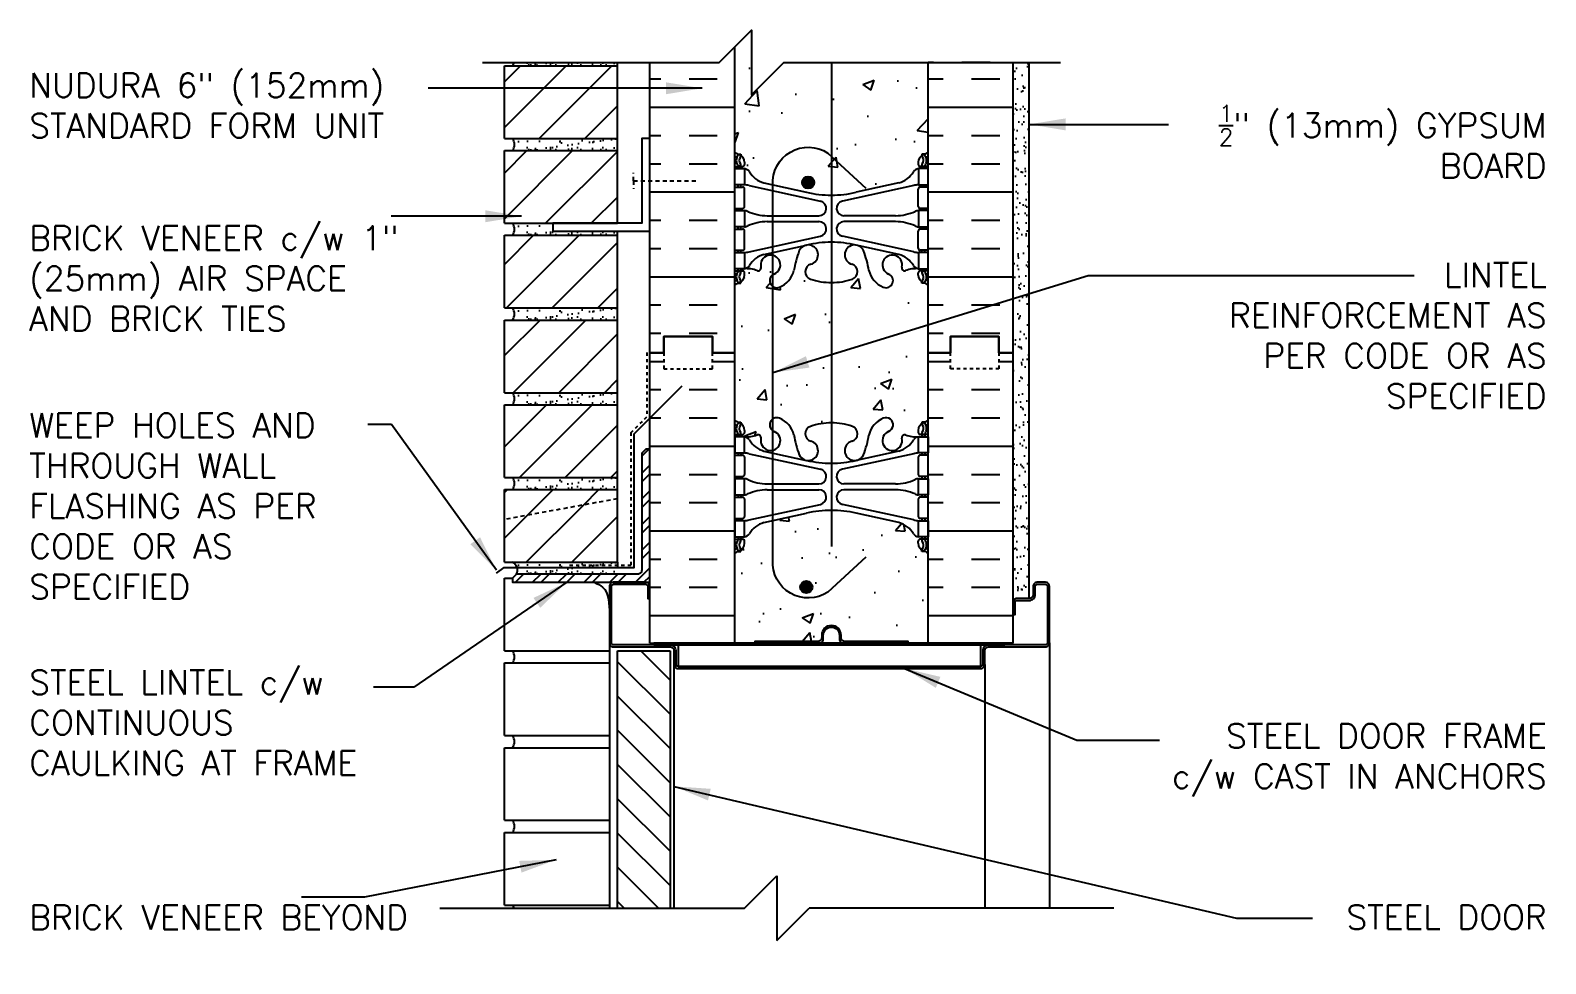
# Model space of a CAD drawing. Header units: inches. Extents: x 102.1 to 149, y 119.8 to 196.6.
# Drawn here: x 102.1 to 149.03, y 167.72 to 196.64 of the extents above; entities that cross this region are included whole.
import ezdxf

# ---------------------------------------------------------------- set-up
doc = ezdxf.new("R2010")
doc.units = ezdxf.units.IN
doc.header["$LTSCALE"] = 0.5
doc.header["$MEASUREMENT"] = 0
doc.linetypes.add('DASHED2', pattern=[0.375, 0.25, -0.125])
doc.linetypes.add('HIDDEN2', pattern=[0.1875, 0.125, -0.0625])
for name, color, linetype in [('HATCH', 12, 'Continuous'), ('Hidden2', 12, 'HIDDEN2'), ('LINE18', 9, 'Continuous'), ('line25', 2, 'Continuous'), ('LINE50', 5, 'Continuous'), ('LINE65', 3, 'Continuous'), ('LINE9', 9, 'Continuous'), ('TEXT', 4, 'Continuous'), ('Web_Edge', 9, 'Continuous')]:
    doc.layers.add(name, color=color, linetype=linetype)
doc.styles.add('DIM', font='romans.shx', dxfattribs={"width": 0.7})
doc.styles.add('ROMANS', font='romans.shx', dxfattribs={"height": 0.75})
doc.dimstyles.new('ext_12', dxfattribs={"dimscale": 12, "dimtxt": 0.09375, "dimasz": 0.09375, "dimexe": 0.09375, "dimexo": 0.0625, "dimgap": 0.0625, "dimtad": 1, "dimdec": 1, "dimzin": 3, "dimdsep": 46, "dimlunit": 4, "dimtxsty": 'DIM', "dimcen": 0.09, "dimdle": 0.09375, "dimclrt": 4, "dimadec": 0, "dimazin": 0, "dimtfac": 1, "dimtdec": 1, "dimtmove": 2, "dimatfit": 3, "dimfxl": 1, "dimfrac": 2, "dimtolj": 1, "dimtzin": 0, "dimarcsym": 0})
pattern_1 = [(45, (0, 1.8875), (-0.707107, 0.707107), [])]

msp = doc.modelspace()

# ---------------------------------------------------------------- hatches: boundary and pattern name
at = {"layer": 'HATCH'}
h = msp.add_hatch(dxfattribs=at)
h.set_pattern_fill('AR-CONC', color=256, scale=0.5)
h.paths.add_polyline_path([(129.911, 195.636), (125.439, 195.636), (124.439, 194.636), (124.439, 196.636), (123.911, 196.108), (123.911, 192.864, 0.064398), (124.021, 192.798), (124.111, 192.798), (124.111, 192.756, -0.249069), (124.221, 192.549), (124.221, 192.481, -0.414214), (124.159, 192.419), (124.111, 192.419), (124.111, 192.349), (124.216, 192.349, -0.188973), (124.372, 192.254, 0.196323), (124.821, 191.908), (126.143, 191.617, 0.057795), (126.911, 191.528, 0.057795), (127.68, 191.617), (129.001, 191.908, 0.196323), (129.451, 192.254, -0.188973), (129.606, 192.349), (129.711, 192.349), (129.711, 192.419), (129.664, 192.419, -0.414214), (129.601, 192.481), (129.601, 192.549, -0.249069), (129.711, 192.756), (129.711, 192.798), (129.801, 192.798, 0.064398), (129.911, 192.864)])
h.paths.add_polyline_path([(129.911, 186.645), (129.911, 188.734, 0.064398), (129.801, 188.8), (129.711, 188.8), (129.711, 188.842, -0.249069), (129.601, 189.049), (129.601, 189.116, -0.414214), (129.664, 189.179), (129.711, 189.179), (129.711, 189.249), (129.606, 189.249, 0.10046), (129.213, 189.192, -0.601435), (129.093, 189.297, 2.182095), (128.683, 189.084, -1), (128.52, 188.675, -0.24438), (128.071, 189.196, 0.053157), (127.905, 189.81, 0.223253), (127.705, 189.975), (127.685, 189.979, 0.955472), (127.547, 189.386, -0.735593), (127.56, 188.928, -0.082755), (126.911, 188.82, -0.082755), (126.263, 188.928, -0.735593), (126.276, 189.386, 0.955472), (126.137, 189.979), (126.118, 189.975, 0.223253), (125.917, 189.81, 0.053157), (125.752, 189.196, -0.24438), (125.303, 188.675, -1), (125.14, 189.084, 2.182095), (124.73, 189.297, -0.601435), (124.61, 189.192, 0.10046), (124.216, 189.249), (124.111, 189.249), (124.111, 189.179), (124.159, 189.179, -0.414214), (124.221, 189.116), (124.221, 189.049, -0.249069), (124.111, 188.842), (124.111, 188.8), (124.021, 188.8, 0.064398), (123.911, 188.734), (123.911, 186.645), (123.911, 184.556, 0.064398), (124.021, 184.49), (124.111, 184.49), (124.111, 184.448, -0.249069), (124.221, 184.241), (124.221, 184.174, -0.414214), (124.159, 184.111), (124.111, 184.111), (124.111, 184.041), (124.216, 184.041, 0.10046), (124.61, 184.098, -0.601435), (124.73, 183.994, 2.182095), (125.14, 184.206, -1), (125.303, 184.615, -0.24438), (125.752, 184.094, 0.053157), (125.917, 183.48, 0.223253), (126.118, 183.315), (126.137, 183.311, 0.955472), (126.276, 183.904, -0.735593), (126.263, 184.363, -0.082755), (126.911, 184.471, -0.082755), (127.56, 184.363, -0.735593), (127.547, 183.904, 0.955472), (127.685, 183.311), (127.705, 183.315, 0.223253), (127.905, 183.48, 0.053157), (128.071, 184.094, -0.24438), (128.52, 184.615, -1), (128.683, 184.206, 2.182095), (129.093, 183.994, -0.601435), (129.213, 184.098, 0.10046), (129.606, 184.041), (129.711, 184.041), (129.711, 184.111), (129.664, 184.111, -0.414214), (129.601, 184.174), (129.601, 184.241, -0.249069), (129.711, 184.448), (129.711, 184.49), (129.801, 184.49, 0.064398), (129.911, 184.556)])
h.paths.add_polyline_path([(129.911, 180.426, 0.064398), (129.801, 180.492), (129.711, 180.492), (129.711, 180.534, -0.249069), (129.601, 180.741), (129.601, 180.809, -0.414214), (129.664, 180.871), (129.711, 180.871), (129.711, 180.941), (129.606, 180.941, -0.188973), (129.451, 181.036, 0.196323), (129.001, 181.382), (127.68, 181.673, 0.057795), (126.911, 181.762, 0.057795), (126.143, 181.673), (124.821, 181.382, 0.196323), (124.372, 181.036, -0.188973), (124.216, 180.941), (124.111, 180.941), (124.111, 180.871), (124.159, 180.871, -0.414214), (124.221, 180.809), (124.221, 180.741, -0.249069), (124.111, 180.534), (124.111, 180.492), (124.021, 180.492, 0.064398), (123.911, 180.426), (123.911, 177.645), (124.536, 177.645), (124.536, 177.695), (126.486, 177.695, 0.414214), (126.611, 177.82), (126.611, 177.895, -1), (127.211, 177.895), (127.211, 177.82, 0.414214), (127.336, 177.695), (129.286, 177.695), (129.286, 177.645), (129.911, 177.645)])
h.paths.add_polyline_path([(129.687, 157.057), (129.787, 157.057), (129.787, 157.087, -0.414214), (129.837, 157.137), (129.963, 157.137), (130.012, 157.287, -0.6), (130.112, 157.287), (130.187, 157.057), (130.187, 157.786), (124.187, 157.786), (124.187, 157.057), (124.262, 157.287, -0.6), (124.362, 157.287), (124.411, 157.137), (124.537, 157.137, -0.414214), (124.587, 157.087), (124.587, 157.057), (124.687, 157.057), (124.687, 156.129), (127.578, 155.613, -0.15676), (128.391, 155.187, -0.196061), (128.796, 155.578, -1), (128.959, 155.169, 2.127293), (129.372, 154.945, -0.31131), (129.428, 155.075, 0.258958), (129.687, 155.542)])
h.paths.add_polyline_path([(132.187, 157.286), (130.875, 157.286), (130.875, 157.786), (130.187, 157.786), (130.187, 147.786), (130.687, 147.786), (132.187, 155.714)])
h.paths.add_polyline_path([(142.234, 156.786), (142.234, 157.786), (132.812, 157.786), (132.812, 153.785), (142.234, 153.786), (142.234, 154.786), (143.234, 155.786), (141.234, 155.786)])
h.paths.add_polyline_path([(127.578, 155.613), (124.687, 156.129), (124.687, 155.542, 0.258958), (124.946, 155.075, -0.31131), (125.003, 154.945, 2.127293), (125.416, 155.169, -1), (125.579, 155.578, -0.325306), (126.046, 154.836, 0.10488), (126.218, 154.024, 1.422913), (126.552, 154.491, -0.735593), (126.539, 154.949, -0.082755), (127.187, 155.057, -0.082755), (127.836, 154.949, -0.735593), (127.823, 154.491, 1.422913), (128.157, 154.024, 0.10488), (128.329, 154.836, -0.121497), (128.391, 155.187, 0.15676)])
h.paths.add_polyline_path([(124.187, 155.657), (124.187, 156.218), (122.187, 156.575), (122.187, 155.714), (123.687, 147.786), (124.187, 147.786)])
h.paths.add_polyline_path([(124.187, 157.057), (124.187, 157.786), (123.5, 157.786), (123.5, 157.286), (122.187, 157.286), (122.187, 156.575), (124.187, 156.218)])
h.paths.add_polyline_path([(121.062, 156.776), (120.07, 156.953, 0.873175), (119.333, 155.088), (121.062, 154.624)], flags=17)
h.paths.add_polyline_path([(120.07, 156.953), (121.062, 156.776), (121.062, 157.786), (119.062, 157.786), (118.953, 157.786), (117.062, 157.786), (117.062, 152.786, 0.050065), (117.162, 151.792), (121.062, 151.92), (121.062, 154.624), (119.333, 155.088, -0.873175)])
h.paths.add_polyline_path([(117.062, 157.786), (116.875, 157.786), (112.141, 157.63), (112.141, 156.026), (111.141, 155.026), (113.141, 155.026), (112.141, 154.026), (112.141, 151.627), (117.162, 151.792, -0.050065), (117.062, 152.786)])
h.paths.add_polyline_path([(127.072, 152.123, 0.413582), (126.697, 152.497), (125.312, 152.497, 0.414214), (124.687, 151.872), (124.687, 151.345, 0.549071), (125.221, 151.006), (126.234, 151.479, -0.053094), (126.684, 151.635, 0.350119)])
h.paths.add_polyline_path([(126.684, 153.54, -0.053094), (126.234, 153.695), (125.221, 154.168, 0.549071), (124.687, 153.829), (124.687, 153.302, 0.414214), (125.312, 152.677), (126.697, 152.677, 0.085652), (126.823, 152.699, 0.316711), (127.072, 153.051, 0.350119)])
h.paths.add_polyline_path([(128.822, 154.013), (128.141, 153.695, -0.053094), (127.69, 153.54, 0.350119), (127.302, 153.051, 0.413582), (127.677, 152.677), (128.822, 152.677)])
h.paths.add_polyline_path([(129.687, 153.829, 0.549071), (129.153, 154.168), (128.822, 154.013), (128.822, 152.677), (129.062, 152.677, 0.414214), (129.687, 153.302)])
h.paths.add_polyline_path([(129.062, 152.497), (128.822, 152.497), (128.822, 151.161), (129.153, 151.006, 0.549071), (129.687, 151.345), (129.687, 151.872, 0.414214)])
h.paths.add_polyline_path([(128.822, 152.497), (127.677, 152.497, 0.413582), (127.302, 152.123, 0.350119), (127.69, 151.635, -0.053094), (128.141, 151.479), (128.822, 151.161)])
h.paths.add_polyline_path([(128.141, 151.281, 0.093369), (127.334, 151.488, 0.016332), (127.187, 151.493, 0.109869), (126.234, 151.281), (124.975, 150.692, 0.291097), (124.687, 150.239), (124.687, 149.098), (124.807, 148.898), (124.807, 148.786), (124.807, 148.673), (124.687, 148.473), (124.687, 147.333, 0.291097), (124.975, 146.88), (126.234, 146.291, 0.109869), (127.187, 146.079, 0.109869), (128.141, 146.291), (129.399, 146.88, 0.291097), (129.687, 147.333), (129.687, 148.473), (129.567, 148.673), (129.567, 148.786), (129.567, 148.898), (129.687, 149.098), (129.687, 150.239, 0.291097), (129.399, 150.692)])
h.paths.add_polyline_path([(127.072, 145.449, 0.350119), (126.684, 145.937, -0.053094), (126.234, 146.092), (125.221, 146.566, 0.549071), (124.687, 146.226), (124.687, 145.7, 0.414214), (125.312, 145.075), (126.697, 145.075, 0.413582)])
h.paths.add_polyline_path([(127.072, 144.52, 0.413582), (126.697, 144.895), (125.312, 144.895, 0.414214), (124.687, 144.27), (124.687, 143.743, 0.549071), (125.221, 143.403), (126.234, 143.877, -0.053094), (126.684, 144.032, 0.350119)])
h.paths.add_polyline_path([(129.062, 144.895), (127.677, 144.895, 0.413582), (127.302, 144.52, 0.350119), (127.69, 144.032, -0.053094), (128.141, 143.877), (129.153, 143.403, 0.549071), (129.687, 143.743), (129.687, 144.27, 0.414214)])
h.paths.add_polyline_path([(129.687, 145.7), (129.687, 146.226, 0.549071), (129.153, 146.566), (128.141, 146.092, -0.053094), (127.69, 145.937, 0.350119), (127.302, 145.449, 0.413582), (127.677, 145.075), (129.062, 145.075, 0.414214)])
h.paths.add_polyline_path([(130.012, 140.285), (129.963, 140.435), (129.837, 140.435, -0.414214), (129.787, 140.485), (129.787, 140.515), (129.687, 140.515), (129.687, 142.03, 0.258958), (129.428, 142.497, -0.31131), (129.372, 142.627, 2.127293), (128.959, 142.402, -1), (128.796, 141.994, -0.325306), (128.329, 142.736, 0.10488), (128.157, 143.548, 1.422913), (127.823, 143.081, -0.735593), (127.836, 142.623, -0.082755), (127.187, 142.515, -0.082755), (126.539, 142.623, -0.735593), (126.552, 143.081, 1.422913), (126.218, 143.548, 0.10488), (126.046, 142.736, -0.325306), (125.579, 141.994, -1), (125.416, 142.402, 2.127293), (125.003, 142.627, -0.31131), (124.946, 142.497, 0.258958), (124.687, 142.03), (124.687, 140.515), (124.587, 140.515), (124.587, 140.485, -0.414214), (124.537, 140.435), (124.411, 140.435), (124.362, 140.285, -0.6), (124.262, 140.285), (124.187, 140.515), (124.187, 139.786), (124.187, 137.697, 0.064398), (124.297, 137.631), (124.387, 137.631), (124.387, 137.589, -0.249069), (124.497, 137.382), (124.497, 137.314, -0.414214), (124.435, 137.252), (124.387, 137.252), (124.387, 137.182), (124.492, 137.182, 0.10046), (124.886, 137.239, -0.601435), (125.006, 137.134, 2.182095), (125.416, 137.347, -1), (125.579, 137.756, -0.24438), (126.027, 137.235, 0.053157), (126.193, 136.621, 0.223253), (126.394, 136.456), (126.413, 136.452, 0.955472), (126.552, 137.045, -0.735593), (126.539, 137.503, -0.082755), (127.187, 137.611, -0.082755), (127.836, 137.503, -0.735593), (127.823, 137.045, 0.955472), (127.961, 136.452), (127.981, 136.456, 0.223253), (128.181, 136.621, 0.053157), (128.347, 137.235, -0.24438), (128.796, 137.756, -1), (128.959, 137.347, 2.182095), (129.369, 137.134, -0.601435), (129.489, 137.239, 0.10046), (129.882, 137.182), (129.987, 137.182), (129.987, 137.252), (129.94, 137.252, -0.414214), (129.877, 137.314), (129.877, 137.382, -0.249069), (129.987, 137.589), (129.987, 137.631), (130.077, 137.631, 0.064398), (130.187, 137.697), (130.187, 139.786), (130.187, 140.515), (130.112, 140.285, -0.6)])
h.paths.add_polyline_path([(129.877, 133.949, -0.414214), (129.94, 134.012), (129.987, 134.012), (129.987, 134.082), (129.882, 134.082, -0.188973), (129.726, 134.177, 0.196323), (129.277, 134.523), (127.955, 134.814, 0.057795), (127.187, 134.903, 0.057795), (126.419, 134.814), (125.097, 134.523, 0.196323), (124.648, 134.177, -0.188973), (124.492, 134.082), (124.387, 134.082), (124.387, 134.012), (124.435, 134.012, -0.414214), (124.497, 133.949), (124.497, 133.882, -0.249069), (124.387, 133.675), (124.387, 133.633), (124.297, 133.633, 0.064398), (124.187, 133.567), (124.187, 132.041), (126.187, 132.041), (127.187, 133.041), (127.187, 131.041), (127.766, 131.62), (128.187, 132.041), (130.187, 132.041), (130.187, 133.567, 0.064398), (130.077, 133.633), (129.987, 133.633), (129.987, 133.675, -0.249069), (129.877, 133.882)])
h = msp.add_hatch(dxfattribs=at)
h.set_pattern_fill('INSUL', color=256, scale=7, style=0)
h.paths.add_polyline_path([(123.911, 196.108), (123.439, 195.636), (121.286, 195.636), (121.286, 186.645), (121.724, 186.645), (121.724, 187.145), (123.224, 187.145), (123.224, 186.645), (123.911, 186.645)])
h.paths.add_polyline_path([(132.536, 195.636), (129.911, 195.636), (129.911, 186.645), (130.599, 186.645), (130.599, 187.145), (132.099, 187.145), (132.099, 186.645), (132.536, 186.645)])
h = msp.add_hatch(dxfattribs=at)
h.set_pattern_fill('ANSI31', color=256, scale=8, style=0)
h.set_pattern_definition(pattern_1)
h.paths.add_polyline_path([(120.286, 193.283), (120.286, 195.533), (116.786, 195.533), (116.786, 193.283)])
h = msp.add_hatch(dxfattribs=at)
h.set_pattern_fill('AR-SAND', color=256, scale=0.25, style=0)
h.set_pattern_definition([(37.5, (-1e-14, 15.0125), (-0.01574834, 0.48170594), [0, -0.38, 0, -0.425, 0, -0.40625]), (7.5, (-1e-14, 15.0125), (0.4424442, 0.7055365), [0, -0.205, 0, -0.3425, 0, -0.13125]), (327.5, (-0.3075, 15.0125), (0.7785355, 0.0014148), [0, -0.125, 0, -0.45, 0, -0.5875]), (317.5, (-0.3075, 15.0125), (0.7515317, 0.2194189), [0, -0.0625, 0, -0.295, 0, -0.3375])])
edge = h.paths.add_edge_path()
edge.add_line((120.286, 195.636), (117.085, 195.636))
edge.add_arc((116.772, 195.72), 0.324, 324.6944, 344.9002, ccw=False)
edge.add_line((117.036, 195.533), (120.286, 195.533))
edge.add_line((120.286, 195.533), (120.286, 195.636))
h = msp.add_hatch(dxfattribs=at)
h.set_pattern_fill('AR-SAND', color=256, scale=0.25, style=0)
h.paths.add_polyline_path([(133.036, 191.29), (132.536, 191.007), (132.536, 186.645), (132.536, 178.908, -0.414214), (132.661, 179.033), (133.036, 179.033)])
h.paths.add_polyline_path([(133.036, 191.9), (132.536, 191.9), (132.536, 191.007), (133.036, 191.29)])
h.paths.add_polyline_path([(133.036, 195.636), (132.536, 195.636), (132.536, 191.9), (133.036, 191.9)])
h = msp.add_hatch(dxfattribs=at)
h.set_pattern_fill('ANSI31', color=256, scale=8, style=0)
h.set_pattern_definition(pattern_1)
h.paths.add_polyline_path([(116.786, 190.658), (120.286, 190.658), (120.286, 192.908), (116.786, 192.908)])
h = msp.add_hatch(dxfattribs=at)
h.set_pattern_fill('AR-SAND', color=256, scale=0.25, style=0)
h.set_pattern_definition([(37.5, (-1e-14, 12.3875), (-0.01574834, 0.48170594), [0, -0.38, 0, -0.425, 0, -0.40625]), (7.5, (-1e-14, 12.3875), (0.4424442, 0.7055365), [0, -0.205, 0, -0.3425, 0, -0.13125]), (327.5, (-0.3075, 12.3875), (0.7785355, 0.0014148), [0, -0.125, 0, -0.45, 0, -0.5875]), (317.5, (-0.3075, 12.3875), (0.7515317, 0.2194189), [0, -0.0625, 0, -0.295, 0, -0.3375])])
h.paths.add_polyline_path([(120.286, 193.283), (117.036, 193.283, -0.318233), (117.036, 192.908), (120.286, 192.908)])
h = msp.add_hatch(dxfattribs=at)
h.set_pattern_fill('AR-SAND', color=256, scale=0.25, style=0)
h.set_pattern_definition([(37.5, (-1e-14, 9.7625), (-0.01574834, 0.48170594), [0, -0.38, 0, -0.425, 0, -0.40625]), (7.5, (-1e-14, 9.7625), (0.4424442, 0.7055365), [0, -0.205, 0, -0.3425, 0, -0.13125]), (327.5, (-0.3075, 9.7625), (0.7785355, 0.0014148), [0, -0.125, 0, -0.45, 0, -0.5875]), (317.5, (-0.3075, 9.7625), (0.7515317, 0.2194189), [0, -0.0625, 0, -0.295, 0, -0.3375])])
edge = h.paths.add_edge_path()
edge.add_line((120.286, 190.408), (118.286, 190.408))
edge.add_line((118.286, 190.408), (118.286, 190.658))
edge.add_line((118.286, 190.658), (117.036, 190.658))
edge.add_arc((116.772, 190.47), 0.324, -35.3056, 35.3056, ccw=False)
edge.add_line((117.036, 190.283), (120.286, 190.283))
edge.add_line((120.286, 190.283), (120.286, 190.408))
h = msp.add_hatch(dxfattribs=at)
h.set_pattern_fill('ANSI31', color=256, scale=8, style=0)
h.set_pattern_definition(pattern_1)
h.paths.add_polyline_path([(120.286, 188.033), (120.286, 190.283), (116.786, 190.283), (116.786, 188.033)])
h = msp.add_hatch(dxfattribs=at)
h.set_pattern_fill('AR-SAND', color=256, scale=0.25, style=0)
h.set_pattern_definition([(37.5, (-1e-14, 7.1375), (-0.01574834, 0.48170594), [0, -0.38, 0, -0.425, 0, -0.40625]), (7.5, (-1e-14, 7.1375), (0.4424442, 0.7055365), [0, -0.205, 0, -0.3425, 0, -0.13125]), (327.5, (-0.3075, 7.1375), (0.7785355, 0.0014148), [0, -0.125, 0, -0.45, 0, -0.5875]), (317.5, (-0.3075, 7.1375), (0.7515317, 0.2194189), [0, -0.0625, 0, -0.295, 0, -0.3375])])
h.paths.add_polyline_path([(120.286, 188.033), (117.036, 188.033, -0.318233), (117.036, 187.658), (120.286, 187.658)])
h = msp.add_hatch(dxfattribs=at)
h.set_pattern_fill('ANSI31', color=256, scale=8, style=0)
h.set_pattern_definition(pattern_1)
h.paths.add_polyline_path([(120.286, 185.408), (120.286, 187.658), (116.786, 187.658), (116.786, 185.408)])
h = msp.add_hatch(dxfattribs=at)
h.set_pattern_fill('INSUL', color=256, scale=7, style=0)
h.paths.add_polyline_path([(123.911, 186.645), (123.224, 186.645), (123.224, 186.145), (121.724, 186.145), (121.724, 186.645), (121.286, 186.645), (121.286, 177.645), (123.911, 177.645)])
h.paths.add_polyline_path([(132.536, 186.645), (132.099, 186.645), (132.099, 186.145), (130.599, 186.145), (130.599, 186.645), (129.911, 186.645), (129.911, 177.645), (132.284, 177.645), (132.536, 177.645)])
h = msp.add_hatch(dxfattribs=at)
h.set_pattern_fill('AR-SAND', color=256, scale=0.25, style=0)
h.set_pattern_definition([(37.5, (-1e-14, 4.5125), (-0.01574834, 0.48170594), [0, -0.38, 0, -0.425, 0, -0.40625]), (7.5, (-1e-14, 4.5125), (0.4424442, 0.7055365), [0, -0.205, 0, -0.3425, 0, -0.13125]), (327.5, (-0.3075, 4.5125), (0.7785355, 0.0014148), [0, -0.125, 0, -0.45, 0, -0.5875]), (317.5, (-0.3075, 4.5125), (0.7515317, 0.2194189), [0, -0.0625, 0, -0.295, 0, -0.3375])])
h.paths.add_polyline_path([(120.286, 185.408), (117.036, 185.408, -0.318233), (117.036, 185.033), (120.286, 185.033)])
h = msp.add_hatch(dxfattribs=at)
h.set_pattern_fill('ANSI31', color=256, scale=8, style=0)
h.set_pattern_definition(pattern_1)
h.paths.add_polyline_path([(116.786, 182.783), (120.286, 182.783), (120.286, 185.033), (116.786, 185.033)])
h = msp.add_hatch(dxfattribs=at)
h.set_pattern_fill('ANSI32', color=256, scale=1.5, style=0)
h.set_pattern_definition([(45, (206.6459, 25.0991), (-0.3977476, 0.3977476), []), (45, (206.91105, 25.0991), (-0.3977476, 0.3977476), [])])
h.paths.add_polyline_path([(121.286, 179.533), (121.286, 183.658), (121.161, 183.658), (121.036, 183.533), (121.036, 179.908, -0.414214), (120.911, 179.783), (117.161, 179.783), (117.036, 179.658), (117.036, 179.533)])
h = msp.add_hatch(dxfattribs=at)
h.set_pattern_fill('AR-SAND', color=256, scale=0.25, style=0)
h.set_pattern_definition([(37.5, (0, 1.8875), (-0.01574834, 0.48170594), [0, -0.38, 0, -0.425, 0, -0.40625]), (7.5, (0, 1.8875), (0.4424442, 0.7055365), [0, -0.205, 0, -0.3425, 0, -0.13125]), (327.5, (-0.3075, 1.8875), (0.7785355, 0.0014148), [0, -0.125, 0, -0.45, 0, -0.5875]), (317.5, (-0.3075, 1.8875), (0.7515317, 0.2194189), [0, -0.0625, 0, -0.295, 0, -0.3375])])
h.paths.add_polyline_path([(120.286, 182.408), (120.286, 182.783), (117.036, 182.783, -0.318233), (117.036, 182.408)])
h = msp.add_hatch(dxfattribs=at)
h.set_pattern_fill('ANSI31', color=256, scale=8, style=0)
h.set_pattern_definition(pattern_1)
h.paths.add_polyline_path([(116.786, 181.475), (120.286, 182.123), (120.286, 182.408), (116.786, 182.408)])
h = msp.add_hatch(dxfattribs=at)
h.set_pattern_fill('ANSI31', color=256, scale=8, style=0)
h.set_pattern_definition(pattern_1)
h.paths.add_polyline_path([(116.786, 181.475), (116.786, 180.158), (120.286, 180.158), (120.286, 182.123)])
h = msp.add_hatch(dxfattribs=at)
h.set_pattern_fill('AR-SAND', color=256, scale=0.25, style=0)
h.set_pattern_definition([(37.5, (-1e-14, -0.7375), (-0.01574834, 0.48170594), [0, -0.38, 0, -0.425, 0, -0.40625]), (7.5, (-1e-14, -0.7375), (0.4424442, 0.7055365), [0, -0.205, 0, -0.3425, 0, -0.13125]), (327.5, (-0.3075, -0.7375), (0.7785355, 0.0014148), [0, -0.125, 0, -0.45, 0, -0.5875]), (317.5, (-0.3075, -0.7375), (0.7515317, 0.2194189), [0, -0.0625, 0, -0.295, 0, -0.3375])])
h.paths.add_polyline_path([(120.286, 180.158), (117.036, 180.158, -0.318233), (117.036, 179.783), (120.286, 179.783)])
h = msp.add_hatch(dxfattribs=at)
h.set_pattern_fill('ANSI31', color=256, scale=6, style=0)
h.set_pattern_definition([(135, (242.2008, 0), (0.53033, 0.53033), [])])
h.paths.add_polyline_path([(121.913, 169.434), (120.288, 169.434), (120.288, 177.408), (121.913, 177.408)])
at = {"layer": 'LINE65'}
for points in [[(126.38, 191.919, 1), (126.005, 191.919, 1)], [(126.322, 179.385, 1), (125.947, 179.385, 1)]]:
    msp.add_hatch(color=256, dxfattribs=at).paths.add_polyline_path(points)

# ---------------------------------------------------------------- linework, layer by layer
at = {"layer": 'HATCH'}
for p, q in [((122, 195.636), (122.875, 195.636)), ((130.073, 195.636), (129.911, 195.636)), ((131.823, 195.636), (130.948, 195.636)), ((125.108, 184.013), (125.108, 184.013)), ((127.993, 183.869), (127.993, 183.869)), ((133.661, 177.658), (133.661, 169.434)), ((131.661, 176.989), (131.661, 169.434))]:
    msp.add_line(p, q, dxfattribs=at)
msp.add_spline([(119.568, 179.533), (119.823, 179.382), (120.036, 178.533)], degree=3, dxfattribs=at)
at = {"layer": 'Hidden2'}
for p, q in [((121.197, 186.648), (121.197, 184.66)), ((120.703, 184.166), (121.197, 184.66)), ((120.703, 184.166), (120.703, 180.052)), ((120.703, 180.052), (118.703, 180.052))]:
    msp.add_line(p, q, dxfattribs=at)
at = {"layer": 'LINE18'}
msp.add_line((120.286, 180.158), (120.286, 179.987), dxfattribs=at)
at = {"layer": 'line25'}
for p, q in [((123.911, 196.108), (123.911, 186.645)), ((116.786, 195.533), (120.286, 195.533)), ((116.786, 193.283), (116.786, 195.533)), ((120.286, 190.658), (120.286, 195.636)), ((129.911, 186.645), (129.911, 195.636)), ((116.786, 193.283), (120.286, 193.283)), ((116.786, 192.908), (120.286, 192.908)), ((116.786, 190.658), (116.786, 192.908)), ((116.786, 190.658), (120.286, 190.658)), ((116.786, 190.283), (120.286, 190.283)), ((116.786, 188.033), (116.786, 190.283)), ((120.286, 190.283), (120.286, 190.408)), ((120.286, 180.158), (120.286, 190.283)), ((116.786, 188.033), (120.286, 188.033)), ((116.786, 187.658), (120.286, 187.658)), ((116.786, 185.408), (116.786, 187.658)), ((123.911, 186.645), (123.911, 177.645)), ((129.911, 177.645), (129.911, 186.645)), ((116.786, 185.408), (120.286, 185.408)), ((116.786, 185.033), (120.286, 185.033)), ((116.786, 182.783), (116.786, 185.033)), ((116.786, 182.783), (120.286, 182.783)), ((116.786, 180.158), (116.786, 182.408)), ((116.786, 182.408), (120.286, 182.408)), ((116.786, 180.158), (120.286, 180.158)), ((120.288, 169.434), (120.288, 177.408)), ((120.288, 177.408), (121.913, 177.408)), ((121.286, 177.645), (123.911, 177.645)), ((121.913, 177.408), (121.913, 169.434)), ((129.911, 177.645), (132.536, 177.645))]:
    msp.add_line(p, q, dxfattribs=at)
at = {"layer": 'line25', "color": 12}
for p, q in [((116.786, 179.658), (117.036, 179.658)), ((116.786, 177.408), (116.786, 179.658)), ((116.786, 177.408), (120.036, 177.408)), ((120.036, 177.658), (120.036, 169.434)), ((116.786, 174.783), (116.786, 177.033)), ((116.786, 177.033), (120.036, 177.033)), ((122.036, 176.989), (122.036, 169.434)), ((116.786, 174.783), (120.036, 174.783)), ((116.786, 172.158), (116.786, 174.408)), ((116.786, 174.408), (120.036, 174.408)), ((116.786, 172.158), (120.036, 172.158)), ((116.786, 169.533), (116.786, 171.783)), ((116.786, 171.783), (120.036, 171.783)), ((116.786, 169.533), (120.036, 169.533))]:
    msp.add_line(p, q, dxfattribs=at)
for centre, start in [((116.772, 177.22), 324.6944), ((116.772, 174.595), 324.6944), ((116.772, 171.97), 324.6944), ((116.772, 169.345), 15.9366)]:
    msp.add_arc(centre, 0.324, start, 35.3056, dxfattribs=at)
at = {"layer": 'LINE50'}
for p, q in [((121.286, 186.645), (121.286, 195.636)), ((132.536, 186.645), (132.536, 195.636)), ((121.286, 177.645), (121.286, 186.645)), ((132.536, 177.645), (132.536, 186.645)), ((132.536, 177.645), (130.161, 177.645))]:
    msp.add_line(p, q, dxfattribs=at)
for points in [[(121.286, 186.645), (121.724, 186.645), (121.724, 187.145), (123.224, 187.145), (123.224, 186.645), (123.911, 186.645)], [(123.911, 186.645), (123.224, 186.645), (123.224, 187.145), (121.724, 187.145), (121.724, 186.645), (121.286, 186.645)], [(132.536, 186.645), (132.099, 186.645), (132.099, 187.145), (130.599, 187.145), (130.599, 186.645), (129.911, 186.645)], [(129.911, 186.645), (130.599, 186.645), (130.599, 187.145), (132.099, 187.145), (132.099, 186.645), (132.536, 186.645)]]:
    msp.add_lwpolyline(points, dxfattribs=at)
at = {"layer": 'LINE65'}
msp.add_line((126.911, 195.636), (126.911, 180.645), dxfattribs=at)
msp.add_lwpolyline([(127.979, 180.314), (126.799, 179.23, -0.623194), (125.101, 180.22), (125.101, 191.84, -0.623194), (126.799, 192.83), (127.979, 191.746)], format="xyb", dxfattribs=at)
for centre in [(126.193, 191.919), (126.134, 179.385)]:
    msp.add_circle(centre, 0.188, dxfattribs=at)
at = {"layer": 'LINE9'}
for p, q in [((133.036, 179.033), (133.036, 195.636)), ((124.224, 169.434), (125.224, 170.434)), ((125.224, 170.434), (125.224, 168.434)), ((114.786, 169.434), (124.224, 169.434)), ((125.224, 168.434), (126.224, 169.434)), ((135.661, 169.434), (126.224, 169.434))]:
    msp.add_line(p, q, dxfattribs=at)
at = {"layer": 'LINE9', "linetype": 'DASHED2'}
for p, q in [((120.786, 191.97), (120.786, 192.22)), ((120.786, 191.97), (120.786, 191.72)), ((120.786, 191.97), (122.786, 191.97)), ((120.286, 182.123), (116.786, 181.475))]:
    msp.add_line(p, q, dxfattribs=at)
at = {"layer": 'LINE9'}
for points in [[(116.103, 195.636), (123.439, 195.636), (124.439, 196.636), (124.439, 194.636), (125.439, 195.636), (134.002, 195.636)], [(116.536, 179.819), (116.779, 179.987), (120.803, 179.987), (120.803, 184.137), (122.286, 185.62)], [(122.163, 177.595), (122.163, 176.926), (131.536, 176.926), (131.536, 177.595)]]:
    msp.add_lwpolyline(points, dxfattribs=at)
for points in [[(118.286, 190.408), (121.286, 190.408), (121.286, 193.283), (121.036, 193.283), (121.036, 190.658), (118.286, 190.658)], [(132.284, 177.595), (132.284, 177.645), (121.415, 177.645), (121.415, 177.595)]]:
    msp.add_lwpolyline(points, close=True, dxfattribs=at)
at = {"layer": 'LINE9', "linetype": 'DASHED2', "ltscale": 0.15}
for points in [[(121.724, 186.645), (121.724, 186.645), (121.724, 186.145), (123.224, 186.145), (123.224, 186.645), (123.224, 186.645)], [(132.099, 186.645), (132.099, 186.645), (132.099, 186.145), (130.599, 186.145), (130.599, 186.645), (130.599, 186.645)]]:
    msp.add_lwpolyline(points, dxfattribs=at)
at = {"layer": 'LINE9', "color": 9}
msp.add_lwpolyline([(121.286, 183.658), (121.161, 183.658), (121.036, 183.533), (121.036, 179.908, -0.414214), (120.911, 179.783), (117.161, 179.783), (117.036, 179.658), (117.036, 179.533), (121.286, 179.533)], format="xyb", close=True, dxfattribs=at)
at = {"layer": 'LINE9'}
for points in [[(126.818, 176.864), (131.536, 176.864, 0.414214), (131.661, 176.989), (131.661, 177.408, -0.414214), (131.786, 177.533), (133.536, 177.533, 0.414214), (133.661, 177.658), (133.661, 179.408, 0.414214), (133.536, 179.533), (133.286, 179.533, 0.414214), (133.161, 179.408), (133.161, 179.158, -0.414214), (133.036, 179.033), (132.661, 179.033, 0.414214), (132.536, 178.908), (132.536, 178.533), (132.599, 178.533), (132.599, 178.908, -0.414214), (132.661, 178.97), (133.036, 178.97, 0.414214), (133.224, 179.158), (133.224, 179.408, -0.414214), (133.286, 179.47), (133.536, 179.47, -0.414214), (133.599, 179.408), (133.599, 177.658, -0.414214), (133.536, 177.595), (131.786, 177.595, 0.414214), (131.599, 177.408), (131.599, 176.989, -0.414214), (131.536, 176.926), (126.818, 176.926), (122.161, 176.926, -0.414214), (122.099, 176.989), (122.099, 177.408, 0.414214), (121.911, 177.595), (120.161, 177.595, -0.414214), (120.099, 177.658), (120.099, 179.408, -0.414214), (120.161, 179.47), (121.161, 179.47, -0.414214), (121.224, 179.408), (121.224, 179.033), (121.286, 179.033), (121.286, 179.408, 0.414214), (121.161, 179.533), (120.161, 179.533, 0.414214), (120.036, 179.408), (120.036, 177.658, 0.414214), (120.161, 177.533), (121.911, 177.533, -0.414214), (122.036, 177.408), (122.036, 176.989, 0.414214), (122.161, 176.864)], [(124.536, 177.645), (126.536, 177.645, 0.414214), (126.661, 177.77), (126.661, 177.895, -1), (127.161, 177.895), (127.161, 177.77, 0.414214), (127.286, 177.645), (129.286, 177.645), (129.286, 177.695), (127.336, 177.695, -0.414214), (127.211, 177.82), (127.211, 177.895, 1), (126.611, 177.895), (126.611, 177.82, -0.414214), (126.486, 177.695), (124.536, 177.695)]]:
    msp.add_lwpolyline(points, format="xyb", close=True, dxfattribs=at)
for centre, radius, start, end in [((116.772, 195.72), 0.324, 324.6944, 344.9002), ((116.772, 193.095), 0.324, 324.6944, 35.3056), ((116.772, 190.47), 0.324, 324.6944, 35.3056), ((116.772, 187.845), 0.324, 324.6944, 35.3056), ((116.772, 185.22), 0.324, 324.6944, 35.3056), ((116.772, 182.595), 0.324, 324.6944, 35.3056), ((116.906, 179.906), 0.283, 334.1833, 62.6866)]:
    msp.add_arc(centre, radius, start, end, dxfattribs=at)
at = {"layer": 'Web_Edge'}
for p, q in [((123.911, 192.519), (123.953, 192.519)), ((123.911, 192.419), (124.159, 192.419)), ((124.021, 192.798), (124.111, 192.798)), ((124.021, 192.349), (124.021, 192.419)), ((124.111, 192.798), (124.111, 192.756)), ((124.111, 192.349), (124.111, 192.419)), ((124.221, 192.549), (124.221, 192.481)), ((129.601, 192.549), (129.601, 192.481)), ((129.911, 192.419), (129.664, 192.419)), ((129.711, 192.798), (129.711, 192.756)), ((129.801, 192.798), (129.711, 192.798)), ((129.711, 192.349), (129.711, 192.419)), ((129.801, 192.349), (129.801, 192.419)), ((129.911, 192.519), (129.87, 192.519)), ((123.911, 191.779), (124.159, 191.779)), ((124.021, 191.779), (124.021, 191.849)), ((124.111, 191.779), (124.111, 191.849)), ((124.221, 191.181), (124.221, 191.716)), ((124.36, 191.825), (126.572, 191.344)), ((124.821, 191.908), (126.143, 191.617)), ((129.462, 191.825), (127.251, 191.344)), ((129.001, 191.908), (127.68, 191.617)), ((129.601, 191.181), (129.601, 191.716)), ((129.911, 191.779), (129.664, 191.779)), ((129.711, 191.779), (129.711, 191.849)), ((129.801, 191.779), (129.801, 191.849)), ((123.911, 191.119), (124.159, 191.119)), ((124.021, 191.049), (124.021, 191.119)), ((124.111, 191.049), (124.111, 191.119)), ((129.911, 191.119), (129.664, 191.119)), ((129.711, 191.049), (129.711, 191.119)), ((129.801, 191.049), (129.801, 191.119)), ((124.021, 190.479), (124.021, 190.549)), ((124.111, 190.479), (124.111, 190.549)), ((124.926, 190.889), (126.522, 190.889)), ((124.926, 190.709), (126.522, 190.709)), ((128.897, 190.889), (127.301, 190.889)), ((128.897, 190.709), (127.301, 190.709)), ((129.711, 190.479), (129.711, 190.549)), ((129.801, 190.479), (129.801, 190.549)), ((123.911, 190.479), (124.159, 190.479)), ((124.221, 189.881), (124.221, 190.416)), ((124.36, 189.773), (126.572, 190.254)), ((129.462, 189.773), (127.251, 190.254)), ((129.601, 189.881), (129.601, 190.416)), ((129.911, 190.479), (129.664, 190.479)), ((123.911, 189.819), (124.159, 189.819)), ((124.021, 189.749), (124.021, 189.819)), ((124.111, 189.749), (124.111, 189.819)), ((124.821, 189.69), (126.143, 189.981)), ((129.001, 189.69), (127.68, 189.981)), ((129.911, 189.819), (129.664, 189.819)), ((129.711, 189.749), (129.711, 189.819)), ((129.801, 189.749), (129.801, 189.819)), ((123.911, 189.179), (124.159, 189.179)), ((124.021, 189.179), (124.021, 189.249)), ((124.111, 189.179), (124.111, 189.249)), ((129.911, 189.179), (129.664, 189.179)), ((129.711, 189.179), (129.711, 189.249)), ((129.801, 189.179), (129.801, 189.249)), ((123.911, 189.079), (123.953, 189.079)), ((124.021, 188.8), (124.111, 188.8)), ((124.111, 188.8), (124.111, 188.842)), ((124.221, 189.049), (124.221, 189.116)), ((129.601, 189.049), (129.601, 189.116)), ((129.711, 188.8), (129.711, 188.842)), ((129.801, 188.8), (129.711, 188.8)), ((129.911, 189.079), (129.87, 189.079)), ((124.021, 184.49), (124.111, 184.49)), ((124.111, 184.49), (124.111, 184.448)), ((129.711, 184.49), (129.711, 184.448)), ((129.801, 184.49), (129.711, 184.49)), ((123.911, 184.211), (123.953, 184.211)), ((123.911, 184.111), (124.159, 184.111)), ((124.021, 184.111), (124.021, 184.041)), ((124.111, 184.111), (124.111, 184.041)), ((124.221, 184.241), (124.221, 184.174)), ((129.601, 184.241), (129.601, 184.174)), ((129.911, 184.111), (129.664, 184.111)), ((129.711, 184.111), (129.711, 184.041)), ((129.801, 184.111), (129.801, 184.041)), ((129.911, 184.211), (129.87, 184.211)), ((124.021, 183.541), (124.021, 183.471)), ((124.111, 183.541), (124.111, 183.471)), ((124.36, 183.517), (126.572, 183.036)), ((124.821, 183.6), (126.143, 183.31)), ((129.462, 183.517), (127.251, 183.036)), ((129.001, 183.6), (127.68, 183.31)), ((129.711, 183.541), (129.711, 183.471)), ((129.801, 183.541), (129.801, 183.471)), ((123.911, 183.471), (124.159, 183.471)), ((124.221, 183.409), (124.221, 182.874)), ((129.601, 183.409), (129.601, 182.874)), ((129.911, 183.471), (129.664, 183.471)), ((123.911, 182.811), (124.159, 182.811)), ((124.021, 182.811), (124.021, 182.741)), ((124.111, 182.811), (124.111, 182.741)), ((124.926, 182.581), (126.522, 182.581)), ((128.897, 182.581), (127.301, 182.581)), ((129.911, 182.811), (129.664, 182.811)), ((129.711, 182.811), (129.711, 182.741)), ((129.801, 182.811), (129.801, 182.741)), ((123.911, 182.171), (124.159, 182.171)), ((124.021, 182.241), (124.021, 182.171)), ((124.111, 182.241), (124.111, 182.171)), ((124.221, 182.109), (124.221, 181.574)), ((124.926, 182.401), (126.522, 182.401)), ((128.897, 182.401), (127.301, 182.401)), ((129.601, 182.109), (129.601, 181.574)), ((129.911, 182.171), (129.664, 182.171)), ((129.711, 182.241), (129.711, 182.171)), ((129.801, 182.241), (129.801, 182.171)), ((124.36, 181.465), (126.572, 181.947)), ((124.821, 181.382), (126.143, 181.673)), ((129.462, 181.465), (127.251, 181.947)), ((129.001, 181.382), (127.68, 181.673)), ((123.911, 181.511), (124.159, 181.511)), ((124.021, 181.511), (124.021, 181.441)), ((124.111, 181.511), (124.111, 181.441)), ((129.911, 181.511), (129.664, 181.511)), ((129.711, 181.511), (129.711, 181.441)), ((129.801, 181.511), (129.801, 181.441)), ((123.911, 180.871), (124.159, 180.871)), ((123.911, 180.771), (123.953, 180.771)), ((124.021, 180.941), (124.021, 180.871)), ((124.111, 180.941), (124.111, 180.871)), ((124.221, 180.741), (124.221, 180.809)), ((129.601, 180.741), (129.601, 180.809)), ((129.911, 180.871), (129.664, 180.871)), ((129.711, 180.941), (129.711, 180.871)), ((129.801, 180.941), (129.801, 180.871)), ((129.911, 180.771), (129.87, 180.771)), ((124.021, 180.492), (124.111, 180.492)), ((124.111, 180.492), (124.111, 180.534)), ((129.711, 180.492), (129.711, 180.534)), ((129.801, 180.492), (129.711, 180.492))]:
    msp.add_line(p, q, dxfattribs=at)
for points in [[(123.916, 192.349), (124.216, 192.349), (124.216, 191.849), (123.916, 191.849)], [(129.906, 192.349), (129.606, 192.349), (129.606, 191.849), (129.906, 191.849)], [(123.916, 191.049), (124.216, 191.049), (124.216, 190.549), (123.916, 190.549)], [(129.906, 191.049), (129.606, 191.049), (129.606, 190.549), (129.906, 190.549)], [(123.916, 189.749), (124.216, 189.749), (124.216, 189.249), (123.916, 189.249)], [(129.906, 189.749), (129.606, 189.749), (129.606, 189.249), (129.906, 189.249)], [(123.916, 183.541), (124.216, 183.541), (124.216, 184.041), (123.916, 184.041)], [(129.906, 183.541), (129.606, 183.541), (129.606, 184.041), (129.906, 184.041)], [(123.916, 182.241), (124.216, 182.241), (124.216, 182.741), (123.916, 182.741)], [(129.906, 182.241), (129.606, 182.241), (129.606, 182.741), (129.906, 182.741)], [(123.916, 180.941), (124.216, 180.941), (124.216, 181.441), (123.916, 181.441)], [(129.906, 180.941), (129.606, 180.941), (129.606, 181.441), (129.906, 181.441)]]:
    msp.add_lwpolyline(points, close=True, dxfattribs=at)
for centre, radius, start, end in [((124.221, 193.256), 0.5, 231.6833, 250.5288), ((124.221, 193.256), 0.6, 238.8907, 245.0748), ((123.953, 192.539), 0.02, 270, 14.1541), ((124.215, 192.604), 0.25, 140.1145, 222.4609), ((123.96, 192.694), 0.02, 340.7916, 65.0748), ((124.057, 192.734), 0.045, 319.1879, 141.448), ((124.064, 192.465), 0.045, 222.4609, 42.4609), ((123.971, 192.549), 0.25, 0, 70.5288), ((124.215, 192.604), 0.16, 140.0001, 222.4609), ((124.159, 192.481), 0.0625, 270, 0), ((129.851, 192.549), 0.25, 109.4712, 180), ((129.664, 192.481), 0.0625, 180, 270), ((129.759, 192.465), 0.045, 137.5391, 317.5391), ((129.765, 192.734), 0.045, 38.552, 220.8121), ((129.608, 192.604), 0.16, 317.5391, 39.9999), ((129.601, 193.256), 0.5, 289.4712, 308.3167), ((129.608, 192.604), 0.25, 317.5391, 39.8855), ((129.863, 192.694), 0.02, 114.9252, 199.2084), ((129.87, 192.539), 0.02, 165.8459, 270), ((129.601, 193.256), 0.6, 294.9252, 301.1093), ((124.173, 192.103), 0.25, 37.2777, 80.0823), ((125.021, 192.631), 0.75, 210.155, 254.5838), ((128.802, 192.631), 0.75, 285.4162, 329.845), ((129.649, 192.103), 0.25, 99.9177, 142.7223), ((124.159, 191.716), 0.0625, 0, 90), ((124.126, 190.853), 1, 76.4291, 84.7991), ((126.911, 194.884), 3.356, 256.7692, 270), ((126.911, 194.884), 3.356, 270, 283.2308), ((129.697, 190.853), 1, 95.2009, 103.5709), ((129.664, 191.716), 0.0625, 90, 180), ((124.159, 191.181), 0.0625, 270, 0), ((124.212, 190.83), 0.219, 60.4937, 88.92), ((124.212, 190.83), 0.219, 60.4937, 88.92), ((124.956, 192.489), 1.6, 246.5673, 268.9203), ((124.956, 192.489), 1.6, 246.5673, 268.9203), ((126.522, 191.119), 0.23, 270, 77.6055), ((127.301, 191.119), 0.23, 102.3945, 270), ((128.867, 192.489), 1.6, 271.0797, 293.4327), ((128.867, 192.489), 1.6, 271.0797, 293.4327), ((129.611, 190.83), 0.219, 91.08, 119.5063), ((129.611, 190.83), 0.219, 91.08, 119.5063), ((129.664, 191.181), 0.0625, 180, 270), ((124.212, 190.768), 0.219, 271.08, 299.5063), ((124.956, 189.109), 1.6, 91.0797, 113.4327), ((126.522, 190.479), 0.23, 282.3945, 90), ((127.301, 190.479), 0.23, 90, 257.6055), ((128.867, 189.109), 1.6, 66.5673, 88.9203), ((129.611, 190.768), 0.219, 240.4937, 268.92), ((124.159, 190.416), 0.0625, 0, 90), ((129.664, 190.416), 0.0625, 90, 180), ((124.159, 189.881), 0.0625, 270, 0), ((124.126, 190.745), 1, 275.2009, 283.5709), ((125.021, 188.967), 0.75, 105.4162, 149.845), ((125.026, 189.367), 0.305, 291.8037, 193.3205), ((128.714, 188.725), 3, 158.8016, 170.9727), ((126.193, 189.679), 0.305, 285.7253, 154.6218), ((126.911, 186.713), 3.356, 90, 103.2308), ((126.911, 186.713), 3.356, 76.7692, 90), ((127.63, 189.679), 0.305, 25.3782, 254.2747), ((125.108, 188.725), 3, 9.0273, 21.1984), ((128.796, 189.367), 0.305, 346.6795, 248.1963), ((128.802, 188.967), 0.75, 30.155, 74.5838), ((129.697, 190.745), 1, 256.4291, 264.7991), ((129.664, 189.881), 0.0625, 180, 270), ((124.215, 188.994), 0.25, 137.5391, 219.8855), ((124.064, 189.133), 0.045, 317.5391, 137.5391), ((124.159, 189.116), 0.0625, 360, 90), ((124.173, 189.495), 0.25, 279.9177, 322.7223), ((124.272, 188.251), 1, 70.0933, 93.2121), ((124.642, 189.276), 0.09, 251.1349, 13.3205), ((125.026, 189.367), 0.745, 291.8037, 346.7348), ((126.341, 189.155), 0.24, 105.7253, 251.077), ((127.482, 189.155), 0.24, 288.923, 74.2747), ((128.796, 189.367), 0.745, 193.2652, 248.1963), ((129.181, 189.276), 0.09, 166.6795, 288.8651), ((129.55, 188.251), 1, 86.7879, 109.9067), ((129.649, 189.495), 0.25, 217.2777, 260.0823), ((129.664, 189.116), 0.0625, 90, 180), ((129.759, 189.133), 0.045, 42.4609, 222.4609), ((129.608, 188.994), 0.25, 320.1145, 42.4609), ((124.221, 188.342), 0.6, 114.9252, 121.1093), ((124.221, 188.342), 0.5, 109.4712, 128.3167), ((123.953, 189.059), 0.02, 345.8459, 90), ((123.96, 188.904), 0.02, 294.9252, 19.2084), ((124.057, 188.863), 0.045, 218.552, 40.8121), ((124.215, 188.994), 0.16, 137.5391, 219.9999), ((123.971, 189.049), 0.25, 289.4712, 360), ((125.221, 188.879), 0.22, 111.8037, 291.8037), ((126.911, 190.82), 2, 251.077, 270), ((126.911, 190.82), 2, 270, 288.923), ((128.601, 188.879), 0.22, 248.1963, 68.1963), ((129.851, 189.049), 0.25, 180, 250.5288), ((129.765, 188.863), 0.045, 139.1879, 321.448), ((129.608, 188.994), 0.16, 320.0001, 42.4609), ((129.601, 188.342), 0.5, 51.6833, 70.5288), ((129.863, 188.904), 0.02, 160.7916, 245.0748), ((129.87, 189.059), 0.02, 90, 194.1541), ((129.601, 188.342), 0.6, 58.8907, 65.0748), ((124.221, 184.948), 0.5, 231.6833, 250.5288), ((124.215, 184.296), 0.25, 140.1145, 222.4609), ((124.057, 184.427), 0.045, 319.1879, 141.448), ((123.971, 184.241), 0.25, 0, 70.5288), ((125.221, 184.411), 0.22, 68.1963, 248.1963), ((125.026, 183.923), 0.745, 13.2652, 68.1963), ((126.911, 182.471), 2, 90, 108.923), ((126.911, 182.471), 2, 71.077, 90), ((128.796, 183.923), 0.745, 111.8037, 166.7348), ((128.601, 184.411), 0.22, 291.8037, 111.8037), ((129.851, 184.241), 0.25, 109.4712, 180), ((129.765, 184.427), 0.045, 38.552, 220.8121), ((129.601, 184.948), 0.5, 289.4712, 308.3167), ((129.608, 184.296), 0.25, 317.5391, 39.8855), ((124.221, 184.948), 0.6, 238.8907, 245.0748), ((123.953, 184.231), 0.02, 270, 14.1541), ((123.96, 184.386), 0.02, 340.7916, 65.0748), ((124.064, 184.157), 0.045, 222.4609, 42.4609), ((124.215, 184.296), 0.16, 140.0001, 222.4609), ((124.159, 184.174), 0.0625, 270, 0), ((124.272, 185.04), 1, 266.7879, 289.9067), ((124.173, 183.795), 0.25, 37.2777, 80.0823), ((124.642, 184.014), 0.09, 346.6795, 108.8651), ((125.026, 183.923), 0.305, 166.6795, 68.1963), ((128.714, 184.565), 3, 189.0273, 201.1984), ((126.341, 184.135), 0.24, 108.923, 254.2747), ((127.482, 184.135), 0.24, 285.7253, 71.077), ((125.108, 184.565), 3, 338.8016, 350.9727), ((128.796, 183.923), 0.305, 111.8037, 13.3205), ((129.181, 184.014), 0.09, 71.1349, 193.3205), ((129.55, 185.04), 1, 250.0933, 273.2121), ((129.649, 183.795), 0.25, 99.9177, 142.7223), ((129.664, 184.174), 0.0625, 180, 270), ((129.759, 184.157), 0.045, 137.5391, 317.5391), ((129.608, 184.296), 0.16, 317.5391, 39.9999), ((129.863, 184.386), 0.02, 114.9252, 199.2084), ((129.87, 184.231), 0.02, 165.8459, 270), ((129.601, 184.948), 0.6, 294.9252, 301.1093), ((124.126, 182.545), 1, 76.4291, 84.7991), ((125.021, 184.323), 0.75, 210.155, 254.5838), ((126.193, 183.611), 0.305, 205.3782, 74.2747), ((127.63, 183.611), 0.305, 105.7253, 334.6218), ((128.802, 184.323), 0.75, 285.4162, 329.845), ((129.697, 182.545), 1, 95.2009, 103.5709), ((124.159, 183.409), 0.0625, 0, 90), ((126.911, 186.577), 3.356, 256.7692, 270), ((126.522, 182.811), 0.23, 270, 77.6055), ((126.911, 186.577), 3.356, 270, 283.2308), ((127.301, 182.811), 0.23, 102.3945, 270), ((129.664, 183.409), 0.0625, 90, 180), ((124.159, 182.874), 0.0625, 270, 0), ((124.212, 182.523), 0.219, 60.4937, 88.92), ((124.956, 184.181), 1.6, 246.5673, 268.9203), ((128.867, 184.181), 1.6, 271.0797, 293.4327), ((129.611, 182.523), 0.219, 91.08, 119.5063), ((129.664, 182.874), 0.0625, 180, 270), ((124.159, 182.109), 0.0625, 0, 90), ((124.212, 182.46), 0.219, 271.08, 299.5063), ((124.212, 182.46), 0.219, 271.08, 299.5063), ((124.956, 180.802), 1.6, 91.0797, 113.4327), ((124.956, 180.802), 1.6, 91.0797, 113.4327), ((126.522, 182.171), 0.23, 282.3945, 90), ((127.301, 182.171), 0.23, 90, 257.6055), ((128.867, 180.802), 1.6, 66.5673, 88.9203), ((128.867, 180.802), 1.6, 66.5673, 88.9203), ((129.611, 182.46), 0.219, 240.4937, 268.92), ((129.611, 182.46), 0.219, 240.4937, 268.92), ((129.664, 182.109), 0.0625, 90, 180), ((126.911, 178.406), 3.356, 90, 103.2308), ((126.911, 178.406), 3.356, 76.7692, 90), ((124.159, 181.574), 0.0625, 270, 0), ((124.126, 182.437), 1, 275.2009, 283.5709), ((125.021, 180.659), 0.75, 105.4162, 149.845), ((128.802, 180.659), 0.75, 30.155, 74.5838), ((129.697, 182.437), 1, 256.4291, 264.7991), ((129.664, 181.574), 0.0625, 180, 270), ((123.953, 180.751), 0.02, 345.8459, 90), ((124.215, 180.687), 0.25, 137.5391, 219.8855), ((124.064, 180.825), 0.045, 317.5391, 137.5391), ((124.215, 180.687), 0.16, 137.5391, 219.9999), ((123.971, 180.741), 0.25, 289.4712, 360), ((124.159, 180.809), 0.0625, 360, 90), ((124.173, 181.188), 0.25, 279.9177, 322.7223), ((129.649, 181.188), 0.25, 217.2777, 260.0823), ((129.664, 180.809), 0.0625, 90, 180), ((129.851, 180.741), 0.25, 180, 250.5288), ((129.759, 180.825), 0.045, 42.4609, 222.4609), ((129.608, 180.687), 0.16, 320.0001, 42.4609), ((129.608, 180.687), 0.25, 320.1145, 42.4609), ((129.87, 180.751), 0.02, 90, 194.1541), ((124.221, 180.034), 0.6, 114.9252, 121.1093), ((124.221, 180.034), 0.5, 109.4712, 128.3167), ((123.96, 180.596), 0.02, 294.9252, 19.2084), ((124.057, 180.556), 0.045, 218.552, 40.8121), ((129.765, 180.556), 0.045, 139.1879, 321.448), ((129.601, 180.034), 0.5, 51.6833, 70.5288), ((129.863, 180.596), 0.02, 160.7916, 245.0748), ((129.601, 180.034), 0.6, 58.8907, 65.0748)]:
    msp.add_arc(centre, radius, start, end, dxfattribs=at)

# ---------------------------------------------------------------- texts
at = {"layer": 'TEXT', "char_height": 0.75, "style": 'ROMANS'}
for s, insert, width, attachment_point in [('NUDURA 6" (152mm) STANDARD FORM UNIT', (102.069, 194.305), 16.08776, 4), ('\\A1;{\\H0.7x;\\S1/2;}" (13mm) GYPSUM BOARD', (149.065, 194.32), 12.40385, 3), ('BRICK VENEER c/w 1" (25mm) AIR SPACE AND BRICK TIES', (102.069, 188.949), 12.54928, 4), ('LINTEL REINFORCEMENT AS PER CODE OR AS SPECIFIED', (149.065, 189.43), 12.20083, 3), ('WEEP HOLES AND THROUGH WALL FLASHING AS PER CODE OR AS SPECIFIED', (102.069, 181.896), 12.54928, 4), ('STEEL LINTEL c/w CONTINUOUS CAULKING AT FRAME', (102.069, 175.184), 12.54928, 4), ('STEEL DOOR FRAME\\Pc/w CAST IN ANCHORS', (149.065, 175.149), 12.20083, 3), ('BRICK VENEER BEYOND ', (102.069, 169.155), 11.453, 4), ('STEEL DOOR ', (149.065, 169.532), 12.20083, 3)]:
    msp.add_mtext(s, dxfattribs=dict(at, insert=insert, width=width, attachment_point=attachment_point))

# ---------------------------------------------------------------- leaders
at = {"layer": 'TEXT'}
for points, override in [([(122.912, 194.839), (115.891, 194.839), (114.424, 194.839)], {"dimtad": 0}), ([(117.318, 190.874), (114.749, 190.874), (113.282, 190.874)], {"dimtad": 0}), ([(125.101, 186.03), (134.864, 189.04), (144.955, 189.04)], {"dimgap": 0.0625, "dimtad": 0}), ([(116.536, 179.908), (113.292, 184.419), (112.558, 184.419)], {"dimtad": 0}), ([(118.716, 179.533), (113.982, 176.282), (112.727, 176.282)], {"dimgap": 0.0625, "dimtad": 0}), ([(129.177, 176.864), (134.517, 174.643), (137.069, 174.643)], {"dimgap": 0.0625, "dimtad": 0}), ([(118.382, 170.935), (112.452, 169.781), (110.502, 169.781)], {"dimgap": 0.0625, "dimtad": 0})]:
    msp.add_leader(points, dimstyle='ext_12', override=override, dxfattribs=at)
for points in [[(133.036, 193.721), (136.26, 193.721), (137.351, 193.721)], [(122.036, 173.211), (139.459, 169.126), (141.812, 169.126)]]:
    msp.add_leader(points, dimstyle='ext_12', dxfattribs=at)

doc.saveas('drawing.dxf')
